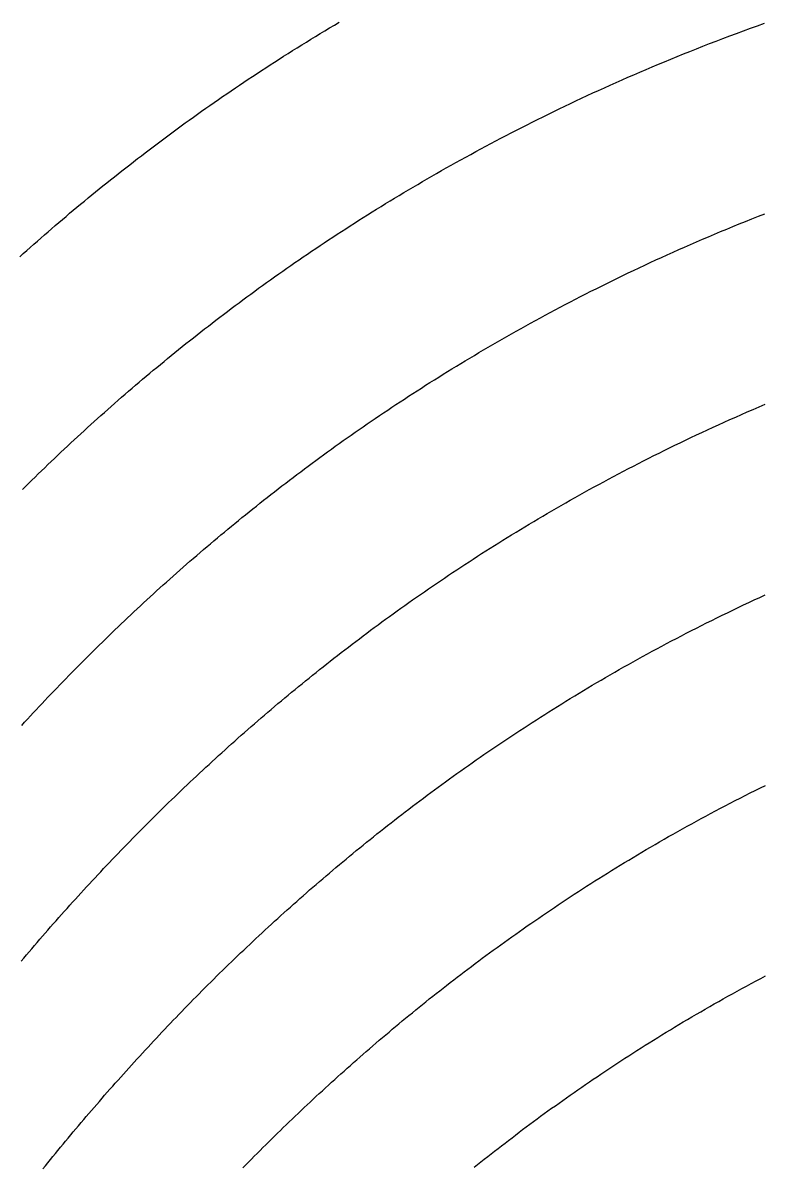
# Model space of a CAD drawing. Extents: x 201 to 397, y -170 to -3.
# Drawn here: x 254.16 to 276.13, y -93.46 to -59.48 of the extents above; entities that cross this region are included whole.
import ezdxf

# ---------------------------------------------------------------- set-up
doc = ezdxf.new("R2010")
doc.units = 0
doc.layers.add('MyLines', color=7, linetype='Continuous')

msp = doc.modelspace()

# ---------------------------------------------------------------- linework, layer by layer
at = {"layer": 'MyLines'}
for p, q in [((263, -59.802), (263.139, -59.718)), ((263.139, -59.718), (263.279, -59.634)), ((263.279, -59.634), (263.42, -59.551)), ((263.42, -59.551), (263.561, -59.467)), ((275.171, -59.872), (275.374, -59.796)), ((275.374, -59.796), (275.579, -59.721)), ((275.579, -59.721), (275.787, -59.645)), ((275.787, -59.645), (275.996, -59.569)), ((275.996, -59.569), (276.207, -59.494)), ((262.315, -60.223), (262.451, -60.138)), ((262.451, -60.138), (262.587, -60.054)), ((262.587, -60.054), (262.724, -59.97)), ((262.724, -59.97), (262.862, -59.886)), ((262.862, -59.886), (263, -59.802)), ((274.376, -60.177), (274.572, -60.101)), ((274.572, -60.101), (274.77, -60.024)), ((274.77, -60.024), (274.97, -59.948)), ((274.97, -59.948), (275.171, -59.872)), ((261.778, -60.562), (261.911, -60.477)), ((261.911, -60.477), (262.045, -60.392)), ((262.045, -60.392), (262.18, -60.307)), ((262.18, -60.307), (262.315, -60.223)), ((273.608, -60.483), (273.798, -60.407)), ((273.798, -60.407), (273.989, -60.33)), ((273.989, -60.33), (274.182, -60.253)), ((274.182, -60.253), (274.376, -60.177)), ((261.25, -60.902), (261.381, -60.817)), ((261.381, -60.817), (261.513, -60.732)), ((261.513, -60.732), (261.645, -60.647)), ((261.645, -60.647), (261.778, -60.562)), ((272.684, -60.868), (272.866, -60.791)), ((272.866, -60.791), (273.049, -60.714)), ((273.049, -60.714), (273.234, -60.637)), ((273.234, -60.637), (273.421, -60.56)), ((273.421, -60.56), (273.608, -60.483)), ((260.732, -61.245), (260.861, -61.159)), ((260.861, -61.159), (260.99, -61.073)), ((260.99, -61.073), (261.12, -60.988)), ((261.12, -60.988), (261.25, -60.902)), ((271.969, -61.178), (272.146, -61.1)), ((272.146, -61.1), (272.324, -61.023)), ((272.324, -61.023), (272.503, -60.946)), ((272.503, -60.946), (272.684, -60.868)), ((260.349, -61.503), (260.476, -61.417)), ((260.476, -61.417), (260.604, -61.331)), ((260.604, -61.331), (260.732, -61.245)), ((271.105, -61.567), (271.275, -61.489)), ((271.275, -61.489), (271.447, -61.411)), ((271.447, -61.411), (271.62, -61.333)), ((271.62, -61.333), (271.794, -61.256)), ((271.794, -61.256), (271.969, -61.178)), ((259.847, -61.849), (259.971, -61.762)), ((259.971, -61.762), (260.097, -61.676)), ((260.097, -61.676), (260.223, -61.589)), ((260.223, -61.589), (260.349, -61.503)), ((270.435, -61.881), (270.601, -61.802)), ((270.601, -61.802), (270.767, -61.724)), ((270.767, -61.724), (270.936, -61.646)), ((270.936, -61.646), (271.105, -61.567)), ((259.352, -62.197), (259.475, -62.11)), ((259.475, -62.11), (259.598, -62.023)), ((259.598, -62.023), (259.722, -61.936)), ((259.722, -61.936), (259.847, -61.849)), ((269.782, -62.196), (269.944, -62.117)), ((269.944, -62.117), (270.106, -62.038)), ((270.106, -62.038), (270.27, -61.959)), ((270.27, -61.959), (270.435, -61.881)), ((258.865, -62.547), (258.986, -62.459)), ((258.986, -62.459), (259.108, -62.372)), ((259.108, -62.372), (259.23, -62.284)), ((259.23, -62.284), (259.352, -62.197)), ((268.989, -62.592), (269.146, -62.512)), ((269.146, -62.512), (269.303, -62.433)), ((269.303, -62.433), (269.462, -62.354)), ((269.462, -62.354), (269.621, -62.275)), ((269.621, -62.275), (269.782, -62.196)), ((258.386, -62.899), (258.505, -62.811)), ((258.505, -62.811), (258.625, -62.723)), ((258.625, -62.723), (258.745, -62.635)), ((258.745, -62.635), (258.865, -62.547)), ((268.372, -62.91), (268.525, -62.83)), ((268.525, -62.83), (268.678, -62.751)), ((268.678, -62.751), (268.833, -62.671)), ((268.833, -62.671), (268.989, -62.592)), ((257.915, -63.253), (258.032, -63.164)), ((258.032, -63.164), (258.15, -63.076)), ((258.15, -63.076), (258.268, -62.987)), ((258.268, -62.987), (258.386, -62.899)), ((267.769, -63.23), (267.918, -63.15)), ((267.918, -63.15), (268.068, -63.07)), ((268.068, -63.07), (268.22, -62.99)), ((268.22, -62.99), (268.372, -62.91)), ((257.451, -63.609), (257.566, -63.519)), ((257.566, -63.519), (257.682, -63.43)), ((257.682, -63.43), (257.798, -63.342)), ((257.798, -63.342), (257.915, -63.253)), ((267.179, -63.552), (267.325, -63.471)), ((267.325, -63.471), (267.472, -63.391)), ((267.472, -63.391), (267.62, -63.311)), ((267.62, -63.311), (267.769, -63.23)), ((256.993, -63.966), (257.107, -63.877)), ((257.107, -63.877), (257.221, -63.787)), ((257.221, -63.787), (257.336, -63.698)), ((257.336, -63.698), (257.451, -63.609)), ((266.459, -63.957), (266.602, -63.875)), ((266.602, -63.875), (266.745, -63.794)), ((266.745, -63.794), (266.889, -63.714)), ((266.889, -63.714), (267.033, -63.633)), ((267.033, -63.633), (267.179, -63.552)), ((256.654, -64.236), (256.767, -64.146)), ((256.767, -64.146), (256.88, -64.056)), ((256.88, -64.056), (256.993, -63.966)), ((265.897, -64.282), (266.037, -64.201)), ((266.037, -64.201), (266.177, -64.119)), ((266.177, -64.119), (266.318, -64.038)), ((266.318, -64.038), (266.459, -63.957)), ((256.209, -64.598), (256.319, -64.507)), ((256.319, -64.507), (256.431, -64.417)), ((256.431, -64.417), (256.542, -64.326)), ((256.542, -64.326), (256.654, -64.236)), ((265.346, -64.609), (265.483, -64.527)), ((265.483, -64.527), (265.62, -64.445)), ((265.62, -64.445), (265.758, -64.364)), ((265.758, -64.364), (265.897, -64.282)), ((255.769, -64.961), (255.878, -64.87)), ((255.878, -64.87), (255.988, -64.779)), ((255.988, -64.779), (256.098, -64.688)), ((256.098, -64.688), (256.209, -64.598)), ((264.806, -64.938), (264.94, -64.856)), ((264.94, -64.856), (265.075, -64.773)), ((265.075, -64.773), (265.21, -64.691)), ((265.21, -64.691), (265.346, -64.609)), ((255.336, -65.326), (255.443, -65.235)), ((255.443, -65.235), (255.551, -65.143)), ((255.551, -65.143), (255.66, -65.052)), ((255.66, -65.052), (255.769, -64.961)), ((264.276, -65.268), (264.408, -65.186)), ((264.408, -65.186), (264.54, -65.103)), ((264.54, -65.103), (264.673, -65.02)), ((264.673, -65.02), (264.806, -64.938)), ((275.831, -65.308), (276.023, -65.232)), ((276.023, -65.232), (276.216, -65.156)), ((255.014, -65.602), (255.121, -65.51)), ((255.121, -65.51), (255.228, -65.418)), ((255.228, -65.418), (255.336, -65.326)), ((263.756, -65.601), (263.885, -65.517)), ((263.885, -65.517), (264.015, -65.434)), ((264.015, -65.434), (264.145, -65.351)), ((264.145, -65.351), (264.276, -65.268)), ((275.082, -65.611), (275.267, -65.535)), ((275.267, -65.535), (275.454, -65.459)), ((275.454, -65.459), (275.642, -65.383)), ((275.642, -65.383), (275.831, -65.308)), ((254.591, -65.971), (254.696, -65.878)), ((254.696, -65.878), (254.802, -65.786)), ((254.802, -65.786), (254.908, -65.694)), ((254.908, -65.694), (255.014, -65.602)), ((263.245, -65.934), (263.372, -65.851)), ((263.372, -65.851), (263.499, -65.767)), ((263.499, -65.767), (263.627, -65.684)), ((263.627, -65.684), (263.756, -65.601)), ((274.181, -65.992), (274.358, -65.916)), ((274.358, -65.916), (274.537, -65.839)), ((274.537, -65.839), (274.718, -65.763)), ((274.718, -65.763), (274.899, -65.687)), ((274.899, -65.687), (275.082, -65.611)), ((254.174, -66.342), (254.278, -66.249)), ((254.278, -66.249), (254.382, -66.156)), ((254.382, -66.156), (254.486, -66.064)), ((254.486, -66.064), (254.591, -65.971)), ((262.743, -66.27), (262.867, -66.186)), ((262.867, -66.186), (262.993, -66.102)), ((262.993, -66.102), (263.118, -66.018)), ((263.118, -66.018), (263.245, -65.934)), ((273.485, -66.299), (273.657, -66.222)), ((273.657, -66.222), (273.83, -66.145)), ((273.83, -66.145), (274.005, -66.069)), ((274.005, -66.069), (274.181, -65.992)), ((254.07, -66.435), (254.174, -66.342)), ((262.249, -66.607), (262.372, -66.523)), ((262.372, -66.523), (262.495, -66.438)), ((262.495, -66.438), (262.619, -66.354)), ((262.619, -66.354), (262.743, -66.27)), ((272.809, -66.607), (272.977, -66.53)), ((272.977, -66.53), (273.145, -66.453)), ((273.145, -66.453), (273.314, -66.376)), ((273.314, -66.376), (273.485, -66.299)), ((261.764, -66.946), (261.884, -66.861)), ((261.884, -66.861), (262.006, -66.777)), ((262.006, -66.777), (262.127, -66.692)), ((262.127, -66.692), (262.249, -66.607)), ((271.991, -66.994), (272.153, -66.916)), ((272.153, -66.916), (272.315, -66.839)), ((272.315, -66.839), (272.479, -66.761)), ((272.479, -66.761), (272.644, -66.684)), ((272.644, -66.684), (272.809, -66.607)), ((261.286, -67.287), (261.405, -67.202)), ((261.405, -67.202), (261.524, -67.116)), ((261.524, -67.116), (261.644, -67.031)), ((261.644, -67.031), (261.764, -66.946)), ((271.356, -67.305), (271.514, -67.227)), ((271.514, -67.227), (271.672, -67.149)), ((271.672, -67.149), (271.831, -67.071)), ((271.831, -67.071), (271.991, -66.994)), ((260.817, -67.629), (260.933, -67.544)), ((260.933, -67.544), (261.051, -67.458)), ((261.051, -67.458), (261.168, -67.372)), ((261.168, -67.372), (261.286, -67.287)), ((270.738, -67.618), (270.891, -67.539)), ((270.891, -67.539), (271.045, -67.461)), ((271.045, -67.461), (271.2, -67.383)), ((271.2, -67.383), (271.356, -67.305)), ((260.354, -67.973), (260.469, -67.887)), ((260.469, -67.887), (260.585, -67.801)), ((260.585, -67.801), (260.7, -67.715)), ((260.7, -67.715), (260.817, -67.629)), ((269.985, -68.011), (270.134, -67.932)), ((270.134, -67.932), (270.283, -67.853)), ((270.283, -67.853), (270.434, -67.775)), ((270.434, -67.775), (270.585, -67.696)), ((270.585, -67.696), (270.738, -67.618)), ((259.899, -68.319), (260.012, -68.233)), ((260.012, -68.233), (260.126, -68.146)), ((260.126, -68.146), (260.24, -68.06)), ((260.24, -68.06), (260.354, -67.973)), ((269.399, -68.327), (269.544, -68.247)), ((269.544, -68.247), (269.69, -68.168)), ((269.69, -68.168), (269.837, -68.089)), ((269.837, -68.089), (269.985, -68.011)), ((259.45, -68.667), (259.562, -68.58)), ((259.562, -68.58), (259.674, -68.493)), ((259.674, -68.493), (259.786, -68.406)), ((259.786, -68.406), (259.899, -68.319)), ((268.826, -68.644), (268.968, -68.564)), ((268.968, -68.564), (269.111, -68.485)), ((269.111, -68.485), (269.254, -68.406)), ((269.254, -68.406), (269.399, -68.327)), ((259.008, -69.017), (259.118, -68.929)), ((259.118, -68.929), (259.228, -68.842)), ((259.228, -68.842), (259.339, -68.754)), ((259.339, -68.754), (259.45, -68.667)), ((268.127, -69.043), (268.265, -68.963)), ((268.265, -68.963), (268.404, -68.883)), ((268.404, -68.883), (268.544, -68.803)), ((268.544, -68.803), (268.684, -68.724)), ((268.684, -68.724), (268.826, -68.644)), ((258.572, -69.368), (258.681, -69.28)), ((258.681, -69.28), (258.789, -69.192)), ((258.789, -69.192), (258.899, -69.104)), ((258.899, -69.104), (259.008, -69.017)), ((267.58, -69.364), (267.716, -69.283)), ((267.716, -69.283), (267.852, -69.203)), ((267.852, -69.203), (267.989, -69.123)), ((267.989, -69.123), (268.127, -69.043)), ((258.143, -69.721), (258.25, -69.632)), ((258.25, -69.632), (258.357, -69.544)), ((258.357, -69.544), (258.464, -69.456)), ((258.464, -69.456), (258.572, -69.368)), ((267.045, -69.686), (267.178, -69.605)), ((267.178, -69.605), (267.311, -69.525)), ((267.311, -69.525), (267.446, -69.444)), ((267.446, -69.444), (267.58, -69.364)), ((257.719, -70.076), (257.825, -69.987)), ((257.825, -69.987), (257.93, -69.898)), ((257.93, -69.898), (258.036, -69.809)), ((258.036, -69.809), (258.143, -69.721)), ((266.52, -70.01), (266.651, -69.928)), ((266.651, -69.928), (266.781, -69.848)), ((266.781, -69.848), (266.913, -69.767)), ((266.913, -69.767), (267.045, -69.686)), ((257.405, -70.343), (257.51, -70.254)), ((257.51, -70.254), (257.614, -70.165)), ((257.614, -70.165), (257.719, -70.076)), ((266.005, -70.335), (266.133, -70.253)), ((266.133, -70.253), (266.262, -70.172)), ((266.262, -70.172), (266.391, -70.091)), ((266.391, -70.091), (266.52, -70.01)), ((256.992, -70.701), (257.095, -70.611)), ((257.095, -70.611), (257.198, -70.522)), ((257.198, -70.522), (257.301, -70.432)), ((257.301, -70.432), (257.405, -70.343)), ((265.375, -70.743), (265.5, -70.662)), ((265.5, -70.662), (265.625, -70.58)), ((265.625, -70.58), (265.751, -70.498)), ((265.751, -70.498), (265.878, -70.416)), ((265.878, -70.416), (266.005, -70.335)), ((256.584, -71.061), (256.685, -70.971)), ((256.685, -70.971), (256.787, -70.881)), ((256.787, -70.881), (256.889, -70.791)), ((256.889, -70.791), (256.992, -70.701)), ((264.881, -71.072), (265.004, -70.99)), ((265.004, -70.99), (265.127, -70.908)), ((265.127, -70.908), (265.251, -70.826)), ((265.251, -70.826), (265.375, -70.743)), ((275.694, -71.046), (275.869, -70.97)), ((275.869, -70.97), (276.045, -70.895)), ((276.045, -70.895), (276.223, -70.819)), ((256.181, -71.422), (256.281, -71.332)), ((256.281, -71.332), (256.382, -71.241)), ((256.382, -71.241), (256.482, -71.151)), ((256.482, -71.151), (256.584, -71.061)), ((264.395, -71.402), (264.516, -71.32)), ((264.516, -71.32), (264.637, -71.237)), ((264.637, -71.237), (264.759, -71.155)), ((264.759, -71.155), (264.881, -71.072)), ((274.84, -71.426), (275.008, -71.35)), ((275.008, -71.35), (275.178, -71.273)), ((275.178, -71.273), (275.349, -71.198)), ((275.349, -71.198), (275.521, -71.122)), ((275.521, -71.122), (275.694, -71.046)), ((255.882, -71.695), (255.981, -71.604)), ((255.981, -71.604), (256.081, -71.513)), ((256.081, -71.513), (256.181, -71.422)), ((263.918, -71.734), (264.036, -71.651)), ((264.036, -71.651), (264.155, -71.568)), ((264.155, -71.568), (264.275, -71.485)), ((264.275, -71.485), (264.395, -71.402)), ((274.18, -71.731), (274.344, -71.654)), ((274.344, -71.654), (274.508, -71.578)), ((274.508, -71.578), (274.674, -71.502)), ((274.674, -71.502), (274.84, -71.426)), ((255.488, -72.06), (255.586, -71.968)), ((255.586, -71.968), (255.685, -71.877)), ((255.685, -71.877), (255.783, -71.786)), ((255.783, -71.786), (255.882, -71.695)), ((263.448, -72.067), (263.565, -71.984)), ((263.565, -71.984), (263.682, -71.9)), ((263.682, -71.9), (263.8, -71.817)), ((263.8, -71.817), (263.918, -71.734)), ((273.539, -72.037), (273.698, -71.961)), ((273.698, -71.961), (273.858, -71.884)), ((273.858, -71.884), (274.018, -71.807)), ((274.018, -71.807), (274.18, -71.731)), ((255.099, -72.426), (255.196, -72.334)), ((255.196, -72.334), (255.293, -72.243)), ((255.293, -72.243), (255.391, -72.151)), ((255.391, -72.151), (255.488, -72.06)), ((262.986, -72.402), (263.101, -72.318)), ((263.101, -72.318), (263.216, -72.235)), ((263.216, -72.235), (263.332, -72.151)), ((263.332, -72.151), (263.448, -72.067)), ((272.762, -72.422), (272.916, -72.345)), ((272.916, -72.345), (273.07, -72.268)), ((273.07, -72.268), (273.225, -72.191)), ((273.225, -72.191), (273.382, -72.114)), ((273.382, -72.114), (273.539, -72.037)), ((254.715, -72.795), (254.811, -72.703)), ((254.811, -72.703), (254.907, -72.61)), ((254.907, -72.61), (255.003, -72.518)), ((255.003, -72.518), (255.099, -72.426)), ((262.531, -72.738), (262.645, -72.654)), ((262.645, -72.654), (262.758, -72.57)), ((262.758, -72.57), (262.872, -72.486)), ((262.872, -72.486), (262.986, -72.402)), ((272.159, -72.732), (272.308, -72.654)), ((272.308, -72.654), (272.459, -72.577)), ((272.459, -72.577), (272.61, -72.5)), ((272.61, -72.5), (272.762, -72.422)), ((254.43, -73.073), (254.525, -72.98)), ((254.525, -72.98), (254.62, -72.887)), ((254.62, -72.887), (254.715, -72.795)), ((262.084, -73.076), (262.195, -72.992)), ((262.195, -72.992), (262.307, -72.907)), ((262.307, -72.907), (262.419, -72.823)), ((262.419, -72.823), (262.531, -72.738)), ((271.425, -73.121), (271.57, -73.043)), ((271.57, -73.043), (271.716, -72.965)), ((271.716, -72.965), (271.862, -72.887)), ((271.862, -72.887), (272.01, -72.809)), ((272.01, -72.809), (272.159, -72.732)), ((254.148, -73.351), (254.242, -73.258)), ((254.242, -73.258), (254.336, -73.165)), ((254.336, -73.165), (254.43, -73.073)), ((261.643, -73.416), (261.752, -73.331)), ((261.752, -73.331), (261.862, -73.246)), ((261.862, -73.246), (261.973, -73.161)), ((261.973, -73.161), (262.084, -73.076)), ((270.853, -73.433), (270.995, -73.355)), ((270.995, -73.355), (271.137, -73.277)), ((271.137, -73.277), (271.281, -73.199)), ((271.281, -73.199), (271.425, -73.121)), ((261.208, -73.757), (261.316, -73.672)), ((261.316, -73.672), (261.425, -73.586)), ((261.425, -73.586), (261.534, -73.501)), ((261.534, -73.501), (261.643, -73.416)), ((270.295, -73.747), (270.433, -73.668)), ((270.433, -73.668), (270.572, -73.59)), ((270.572, -73.59), (270.713, -73.511)), ((270.713, -73.511), (270.853, -73.433)), ((260.78, -74.1), (260.887, -74.014)), ((260.887, -74.014), (260.994, -73.928)), ((260.994, -73.928), (261.101, -73.842)), ((261.101, -73.842), (261.208, -73.757)), ((269.614, -74.141), (269.748, -74.062)), ((269.748, -74.062), (269.884, -73.983)), ((269.884, -73.983), (270.02, -73.904)), ((270.02, -73.904), (270.157, -73.826)), ((270.157, -73.826), (270.295, -73.747)), ((260.358, -74.444), (260.463, -74.358)), ((260.463, -74.358), (260.568, -74.272)), ((260.568, -74.272), (260.674, -74.186)), ((260.674, -74.186), (260.78, -74.1)), ((269.081, -74.458), (269.213, -74.379)), ((269.213, -74.379), (269.346, -74.299)), ((269.346, -74.299), (269.479, -74.22)), ((269.479, -74.22), (269.614, -74.141)), ((259.942, -74.79), (260.046, -74.703)), ((260.046, -74.703), (260.149, -74.617)), ((260.149, -74.617), (260.254, -74.53)), ((260.254, -74.53), (260.358, -74.444)), ((268.56, -74.776), (268.689, -74.696)), ((268.689, -74.696), (268.819, -74.617)), ((268.819, -74.617), (268.95, -74.537)), ((268.95, -74.537), (269.081, -74.458)), ((259.532, -75.137), (259.634, -75.05)), ((259.634, -75.05), (259.736, -74.963)), ((259.736, -74.963), (259.839, -74.876)), ((259.839, -74.876), (259.942, -74.79)), ((268.049, -75.096), (268.176, -75.016)), ((268.176, -75.016), (268.303, -74.936)), ((268.303, -74.936), (268.431, -74.856)), ((268.431, -74.856), (268.56, -74.776)), ((259.127, -75.486), (259.227, -75.399)), ((259.227, -75.399), (259.328, -75.312)), ((259.328, -75.312), (259.43, -75.224)), ((259.43, -75.224), (259.532, -75.137)), ((267.423, -75.497), (267.547, -75.417)), ((267.547, -75.417), (267.672, -75.336)), ((267.672, -75.336), (267.797, -75.256)), ((267.797, -75.256), (267.922, -75.176)), ((267.922, -75.176), (268.049, -75.096)), ((258.727, -75.837), (258.826, -75.749)), ((258.826, -75.749), (258.926, -75.661)), ((258.926, -75.661), (259.026, -75.574)), ((259.026, -75.574), (259.127, -75.486)), ((266.933, -75.82), (267.055, -75.739)), ((267.055, -75.739), (267.177, -75.658)), ((267.177, -75.658), (267.3, -75.578)), ((267.3, -75.578), (267.423, -75.497)), ((258.333, -76.189), (258.431, -76.101)), ((258.431, -76.101), (258.529, -76.013)), ((258.529, -76.013), (258.628, -75.925)), ((258.628, -75.925), (258.727, -75.837)), ((266.452, -76.144), (266.572, -76.063)), ((266.572, -76.063), (266.692, -75.982)), ((266.692, -75.982), (266.812, -75.901)), ((266.812, -75.901), (266.933, -75.82)), ((258.04, -76.455), (258.137, -76.366)), ((258.137, -76.366), (258.235, -76.278)), ((258.235, -76.278), (258.333, -76.189)), ((265.979, -76.469), (266.097, -76.388)), ((266.097, -76.388), (266.215, -76.306)), ((266.215, -76.306), (266.333, -76.225)), ((266.333, -76.225), (266.452, -76.144)), ((257.654, -76.81), (257.75, -76.721)), ((257.75, -76.721), (257.847, -76.632)), ((257.847, -76.632), (257.943, -76.543)), ((257.943, -76.543), (258.04, -76.455)), ((265.514, -76.796), (265.63, -76.714)), ((265.63, -76.714), (265.746, -76.632)), ((265.746, -76.632), (265.862, -76.551)), ((265.862, -76.551), (265.979, -76.469)), ((275.418, -76.86), (275.578, -76.784)), ((275.578, -76.784), (275.739, -76.709)), ((275.739, -76.709), (275.901, -76.633)), ((275.901, -76.633), (276.064, -76.557)), ((276.064, -76.557), (276.229, -76.482)), ((257.273, -77.167), (257.368, -77.077)), ((257.368, -77.077), (257.463, -76.988)), ((257.463, -76.988), (257.559, -76.899)), ((257.559, -76.899), (257.654, -76.81)), ((264.944, -77.206), (265.057, -77.124)), ((265.057, -77.124), (265.171, -77.042)), ((265.171, -77.042), (265.285, -76.96)), ((265.285, -76.96), (265.399, -76.878)), ((265.399, -76.878), (265.514, -76.796)), ((274.79, -77.164), (274.946, -77.088)), ((274.946, -77.088), (275.102, -77.012)), ((275.102, -77.012), (275.259, -76.936)), ((275.259, -76.936), (275.418, -76.86)), ((256.897, -77.525), (256.991, -77.435)), ((256.991, -77.435), (257.085, -77.346)), ((257.085, -77.346), (257.179, -77.256)), ((257.179, -77.256), (257.273, -77.167)), ((264.496, -77.536), (264.607, -77.454)), ((264.607, -77.454), (264.719, -77.371)), ((264.719, -77.371), (264.831, -77.289)), ((264.831, -77.289), (264.944, -77.206)), ((274.18, -77.47), (274.331, -77.393)), ((274.331, -77.393), (274.483, -77.317)), ((274.483, -77.317), (274.636, -77.24)), ((274.636, -77.24), (274.79, -77.164)), ((256.525, -77.885), (256.618, -77.795)), ((256.618, -77.795), (256.711, -77.705)), ((256.711, -77.705), (256.804, -77.615)), ((256.804, -77.615), (256.897, -77.525)), ((264.055, -77.868), (264.164, -77.785)), ((264.164, -77.785), (264.274, -77.702)), ((264.274, -77.702), (264.385, -77.619)), ((264.385, -77.619), (264.496, -77.536)), ((273.44, -77.853), (273.586, -77.776)), ((273.586, -77.776), (273.733, -77.699)), ((273.733, -77.699), (273.881, -77.623)), ((273.881, -77.623), (274.03, -77.546)), ((274.03, -77.546), (274.18, -77.47)), ((256.249, -78.156), (256.341, -78.066)), ((256.341, -78.066), (256.433, -77.976)), ((256.433, -77.976), (256.525, -77.885)), ((263.62, -78.2), (263.728, -78.117)), ((263.728, -78.117), (263.837, -78.034)), ((263.837, -78.034), (263.945, -77.951)), ((263.945, -77.951), (264.055, -77.868)), ((272.864, -78.161), (273.006, -78.084)), ((273.006, -78.084), (273.15, -78.007)), ((273.15, -78.007), (273.294, -77.93)), ((273.294, -77.93), (273.44, -77.853)), ((255.885, -78.52), (255.976, -78.429)), ((255.976, -78.429), (256.067, -78.338)), ((256.067, -78.338), (256.158, -78.247)), ((256.158, -78.247), (256.249, -78.156)), ((263.192, -78.535), (263.299, -78.451)), ((263.299, -78.451), (263.406, -78.367)), ((263.406, -78.367), (263.513, -78.284)), ((263.513, -78.284), (263.62, -78.2)), ((272.164, -78.548), (272.302, -78.47)), ((272.302, -78.47), (272.441, -78.393)), ((272.441, -78.393), (272.581, -78.315)), ((272.581, -78.315), (272.722, -78.238)), ((272.722, -78.238), (272.864, -78.161)), ((255.526, -78.884), (255.615, -78.793)), ((255.615, -78.793), (255.705, -78.702)), ((255.705, -78.702), (255.795, -78.611)), ((255.795, -78.611), (255.885, -78.52)), ((262.771, -78.87), (262.876, -78.786)), ((262.876, -78.786), (262.981, -78.702)), ((262.981, -78.702), (263.086, -78.618)), ((263.086, -78.618), (263.192, -78.535)), ((271.618, -78.858), (271.753, -78.781)), ((271.753, -78.781), (271.889, -78.703)), ((271.889, -78.703), (272.026, -78.625)), ((272.026, -78.625), (272.164, -78.548)), ((255.17, -79.251), (255.258, -79.159)), ((255.258, -79.159), (255.347, -79.067)), ((255.347, -79.067), (255.436, -78.976)), ((255.436, -78.976), (255.526, -78.884)), ((262.355, -79.207), (262.459, -79.123)), ((262.459, -79.123), (262.562, -79.039)), ((262.562, -79.039), (262.666, -78.954)), ((262.666, -78.954), (262.771, -78.87)), ((271.084, -79.17), (271.216, -79.092)), ((271.216, -79.092), (271.349, -79.014)), ((271.349, -79.014), (271.483, -78.936)), ((271.483, -78.936), (271.618, -78.858)), ((254.906, -79.527), (254.993, -79.435)), ((254.993, -79.435), (255.081, -79.343)), ((255.081, -79.343), (255.17, -79.251)), ((261.946, -79.546), (262.047, -79.461)), ((262.047, -79.461), (262.15, -79.376)), ((262.15, -79.376), (262.252, -79.292)), ((262.252, -79.292), (262.355, -79.207)), ((270.433, -79.562), (270.562, -79.484)), ((270.562, -79.484), (270.691, -79.405)), ((270.691, -79.405), (270.821, -79.327)), ((270.821, -79.327), (270.952, -79.249)), ((270.952, -79.249), (271.084, -79.17)), ((254.557, -79.896), (254.644, -79.804)), ((254.644, -79.804), (254.731, -79.711)), ((254.731, -79.711), (254.818, -79.619)), ((254.818, -79.619), (254.906, -79.527)), ((261.542, -79.886), (261.642, -79.801)), ((261.642, -79.801), (261.743, -79.716)), ((261.743, -79.716), (261.844, -79.631)), ((261.844, -79.631), (261.946, -79.546)), ((269.924, -79.877), (270.05, -79.798)), ((270.05, -79.798), (270.177, -79.719)), ((270.177, -79.719), (270.304, -79.641)), ((270.304, -79.641), (270.433, -79.562)), ((254.212, -80.267), (254.298, -80.174)), ((254.298, -80.174), (254.384, -80.082)), ((254.384, -80.082), (254.47, -79.989)), ((254.47, -79.989), (254.557, -79.896)), ((261.143, -80.227), (261.242, -80.142)), ((261.242, -80.142), (261.342, -80.056)), ((261.342, -80.056), (261.441, -79.971)), ((261.441, -79.971), (261.542, -79.886)), ((269.424, -80.193), (269.548, -80.114)), ((269.548, -80.114), (269.673, -80.035)), ((269.673, -80.035), (269.798, -79.956)), ((269.798, -79.956), (269.924, -79.877)), ((254.126, -80.361), (254.212, -80.267)), ((260.75, -80.57), (260.848, -80.484)), ((260.848, -80.484), (260.946, -80.398)), ((260.946, -80.398), (261.044, -80.313)), ((261.044, -80.313), (261.143, -80.227)), ((268.814, -80.59), (268.935, -80.51)), ((268.935, -80.51), (269.056, -80.431)), ((269.056, -80.431), (269.179, -80.351)), ((269.179, -80.351), (269.301, -80.272)), ((269.301, -80.272), (269.424, -80.193)), ((260.362, -80.914), (260.458, -80.828)), ((260.458, -80.828), (260.555, -80.742)), ((260.555, -80.742), (260.652, -80.656)), ((260.652, -80.656), (260.75, -80.57)), ((268.336, -80.909), (268.454, -80.829)), ((268.454, -80.829), (268.574, -80.749)), ((268.574, -80.749), (268.694, -80.669)), ((268.694, -80.669), (268.814, -80.59)), ((259.978, -81.26), (260.074, -81.173)), ((260.074, -81.173), (260.169, -81.087)), ((260.169, -81.087), (260.265, -81.001)), ((260.265, -81.001), (260.362, -80.914)), ((267.866, -81.229), (267.983, -81.149)), ((267.983, -81.149), (268.1, -81.069)), ((268.1, -81.069), (268.217, -80.989)), ((268.217, -80.989), (268.336, -80.909)), ((259.6, -81.607), (259.694, -81.52)), ((259.694, -81.52), (259.789, -81.433)), ((259.789, -81.433), (259.883, -81.347)), ((259.883, -81.347), (259.978, -81.26)), ((267.404, -81.55), (267.519, -81.47)), ((267.519, -81.47), (267.634, -81.389)), ((267.634, -81.389), (267.75, -81.309)), ((267.75, -81.309), (267.866, -81.229)), ((259.226, -81.956), (259.319, -81.869)), ((259.319, -81.869), (259.413, -81.782)), ((259.413, -81.782), (259.506, -81.694)), ((259.506, -81.694), (259.6, -81.607)), ((266.838, -81.954), (266.951, -81.873)), ((266.951, -81.873), (267.063, -81.792)), ((267.063, -81.792), (267.177, -81.711)), ((267.177, -81.711), (267.29, -81.631)), ((267.29, -81.631), (267.404, -81.55)), ((258.857, -82.306), (258.949, -82.219)), ((258.949, -82.219), (259.041, -82.131)), ((259.041, -82.131), (259.134, -82.043)), ((259.134, -82.043), (259.226, -81.956)), ((266.394, -82.278), (266.504, -82.197)), ((266.504, -82.197), (266.615, -82.116)), ((266.615, -82.116), (266.727, -82.035)), ((266.727, -82.035), (266.838, -81.954)), ((275.929, -82.296), (276.081, -82.22)), ((276.081, -82.22), (276.235, -82.144)), ((258.583, -82.57), (258.675, -82.482)), ((258.675, -82.482), (258.766, -82.394)), ((258.766, -82.394), (258.857, -82.306)), ((265.957, -82.603), (266.065, -82.522)), ((266.065, -82.522), (266.175, -82.44)), ((266.175, -82.44), (266.284, -82.359)), ((266.284, -82.359), (266.394, -82.278)), ((275.33, -82.599), (275.478, -82.523)), ((275.478, -82.523), (275.627, -82.447)), ((275.627, -82.447), (275.777, -82.371)), ((275.777, -82.371), (275.929, -82.296)), ((258.222, -82.923), (258.312, -82.834)), ((258.312, -82.834), (258.402, -82.746)), ((258.402, -82.746), (258.493, -82.658)), ((258.493, -82.658), (258.583, -82.57)), ((265.526, -82.93), (265.633, -82.848)), ((265.633, -82.848), (265.741, -82.767)), ((265.741, -82.767), (265.849, -82.685)), ((265.849, -82.685), (265.957, -82.603)), ((274.604, -82.979), (274.747, -82.903)), ((274.747, -82.903), (274.892, -82.827)), ((274.892, -82.827), (275.037, -82.751)), ((275.037, -82.751), (275.183, -82.675)), ((275.183, -82.675), (275.33, -82.599)), ((257.865, -83.277), (257.954, -83.188)), ((257.954, -83.188), (258.043, -83.1)), ((258.043, -83.1), (258.132, -83.011)), ((258.132, -83.011), (258.222, -82.923)), ((265.103, -83.258), (265.208, -83.176)), ((265.208, -83.176), (265.314, -83.094)), ((265.314, -83.094), (265.42, -83.012)), ((265.42, -83.012), (265.526, -82.93)), ((274.04, -83.285), (274.18, -83.208)), ((274.18, -83.208), (274.32, -83.132)), ((274.32, -83.132), (274.462, -83.055)), ((274.462, -83.055), (274.604, -82.979)), ((257.512, -83.633), (257.6, -83.544)), ((257.6, -83.544), (257.688, -83.455)), ((257.688, -83.455), (257.776, -83.366)), ((257.776, -83.366), (257.865, -83.277)), ((264.685, -83.588), (264.789, -83.505)), ((264.789, -83.505), (264.893, -83.423)), ((264.893, -83.423), (264.998, -83.341)), ((264.998, -83.341), (265.103, -83.258)), ((273.489, -83.592), (273.626, -83.515)), ((273.626, -83.515), (273.763, -83.438)), ((273.763, -83.438), (273.901, -83.361)), ((273.901, -83.361), (274.04, -83.285)), ((257.163, -83.99), (257.25, -83.901)), ((257.25, -83.901), (257.337, -83.812)), ((257.337, -83.812), (257.424, -83.722)), ((257.424, -83.722), (257.512, -83.633)), ((264.172, -84.001), (264.274, -83.918)), ((264.274, -83.918), (264.376, -83.836)), ((264.376, -83.836), (264.479, -83.753)), ((264.479, -83.753), (264.582, -83.67)), ((264.582, -83.67), (264.685, -83.588)), ((272.819, -83.977), (272.952, -83.899)), ((272.952, -83.899), (273.085, -83.822)), ((273.085, -83.822), (273.219, -83.745)), ((273.219, -83.745), (273.354, -83.668)), ((273.354, -83.668), (273.489, -83.592)), ((256.818, -84.349), (256.904, -84.26)), ((256.904, -84.26), (256.99, -84.17)), ((256.99, -84.17), (257.076, -84.08)), ((257.076, -84.08), (257.163, -83.99)), ((263.768, -84.334), (263.868, -84.25)), ((263.868, -84.25), (263.969, -84.167)), ((263.969, -84.167), (264.07, -84.084)), ((264.07, -84.084), (264.172, -84.001)), ((272.297, -84.286), (272.426, -84.208)), ((272.426, -84.208), (272.557, -84.131)), ((272.557, -84.131), (272.688, -84.054)), ((272.688, -84.054), (272.819, -83.977)), ((256.561, -84.62), (256.647, -84.529)), ((256.647, -84.529), (256.732, -84.439)), ((256.732, -84.439), (256.818, -84.349)), ((263.369, -84.667), (263.468, -84.584)), ((263.468, -84.584), (263.568, -84.5)), ((263.568, -84.5), (263.668, -84.417)), ((263.668, -84.417), (263.768, -84.334)), ((271.659, -84.674), (271.785, -84.596)), ((271.785, -84.596), (271.912, -84.519)), ((271.912, -84.519), (272.04, -84.441)), ((272.04, -84.441), (272.168, -84.363)), ((272.168, -84.363), (272.297, -84.286)), ((256.223, -84.981), (256.307, -84.891)), ((256.307, -84.891), (256.392, -84.8)), ((256.392, -84.8), (256.476, -84.71)), ((256.476, -84.71), (256.561, -84.62)), ((262.976, -85.002), (263.074, -84.918)), ((263.074, -84.918), (263.172, -84.835)), ((263.172, -84.835), (263.27, -84.751)), ((263.27, -84.751), (263.369, -84.667)), ((271.161, -84.986), (271.285, -84.908)), ((271.285, -84.908), (271.409, -84.83)), ((271.409, -84.83), (271.534, -84.752)), ((271.534, -84.752), (271.659, -84.674)), ((255.888, -85.344), (255.971, -85.253)), ((255.971, -85.253), (256.055, -85.163)), ((256.055, -85.163), (256.139, -85.072)), ((256.139, -85.072), (256.223, -84.981)), ((262.589, -85.339), (262.685, -85.254)), ((262.685, -85.254), (262.782, -85.17)), ((262.782, -85.17), (262.879, -85.086)), ((262.879, -85.086), (262.976, -85.002)), ((270.673, -85.299), (270.794, -85.221)), ((270.794, -85.221), (270.916, -85.142)), ((270.916, -85.142), (271.038, -85.064)), ((271.038, -85.064), (271.161, -84.986)), ((255.557, -85.709), (255.639, -85.618)), ((255.639, -85.618), (255.722, -85.527)), ((255.722, -85.527), (255.805, -85.435)), ((255.805, -85.435), (255.888, -85.344)), ((262.206, -85.676), (262.301, -85.592)), ((262.301, -85.592), (262.397, -85.507)), ((262.397, -85.507), (262.492, -85.423)), ((262.492, -85.423), (262.589, -85.339)), ((270.076, -85.692), (270.194, -85.613)), ((270.194, -85.613), (270.313, -85.535)), ((270.313, -85.535), (270.432, -85.456)), ((270.432, -85.456), (270.552, -85.377)), ((270.552, -85.377), (270.673, -85.299)), ((255.311, -85.984), (255.392, -85.892)), ((255.392, -85.892), (255.475, -85.801)), ((255.475, -85.801), (255.557, -85.709)), ((261.828, -86.015), (261.922, -85.93)), ((261.922, -85.93), (262.017, -85.846)), ((262.017, -85.846), (262.111, -85.761)), ((262.111, -85.761), (262.206, -85.676)), ((269.608, -86.008), (269.724, -85.929)), ((269.724, -85.929), (269.841, -85.85)), ((269.841, -85.85), (269.958, -85.771)), ((269.958, -85.771), (270.076, -85.692)), ((254.985, -86.351), (255.066, -86.259)), ((255.066, -86.259), (255.148, -86.167)), ((255.148, -86.167), (255.229, -86.075)), ((255.229, -86.075), (255.311, -85.984)), ((261.456, -86.356), (261.548, -86.27)), ((261.548, -86.27), (261.641, -86.185)), ((261.641, -86.185), (261.735, -86.1)), ((261.735, -86.1), (261.828, -86.015)), ((269.149, -86.324), (269.263, -86.245)), ((269.263, -86.245), (269.377, -86.166)), ((269.377, -86.166), (269.492, -86.087)), ((269.492, -86.087), (269.608, -86.008)), ((254.664, -86.72), (254.744, -86.628)), ((254.744, -86.628), (254.824, -86.535)), ((254.824, -86.535), (254.905, -86.443)), ((254.905, -86.443), (254.985, -86.351)), ((261.087, -86.697), (261.179, -86.612)), ((261.179, -86.612), (261.271, -86.526)), ((261.271, -86.526), (261.363, -86.441)), ((261.363, -86.441), (261.456, -86.356)), ((268.586, -86.722), (268.697, -86.642)), ((268.697, -86.642), (268.809, -86.563)), ((268.809, -86.563), (268.922, -86.483)), ((268.922, -86.483), (269.035, -86.404)), ((269.035, -86.404), (269.149, -86.324)), ((254.424, -86.998), (254.504, -86.905)), ((254.504, -86.905), (254.584, -86.813)), ((254.584, -86.813), (254.664, -86.72)), ((260.724, -87.04), (260.814, -86.954)), ((260.814, -86.954), (260.905, -86.869)), ((260.905, -86.869), (260.996, -86.783)), ((260.996, -86.783), (261.087, -86.697)), ((268.144, -87.041), (268.254, -86.961)), ((268.254, -86.961), (268.364, -86.882)), ((268.364, -86.882), (268.474, -86.802)), ((268.474, -86.802), (268.586, -86.722)), ((254.108, -87.37), (254.187, -87.277)), ((254.187, -87.277), (254.266, -87.184)), ((254.266, -87.184), (254.345, -87.091)), ((254.345, -87.091), (254.424, -86.998)), ((260.364, -87.385), (260.454, -87.298)), ((260.454, -87.298), (260.543, -87.212)), ((260.543, -87.212), (260.633, -87.126)), ((260.633, -87.126), (260.724, -87.04)), ((267.709, -87.362), (267.817, -87.282)), ((267.817, -87.282), (267.926, -87.202)), ((267.926, -87.202), (268.035, -87.121)), ((268.035, -87.121), (268.144, -87.041)), ((260.009, -87.73), (260.098, -87.644)), ((260.098, -87.644), (260.186, -87.557)), ((260.186, -87.557), (260.275, -87.471)), ((260.275, -87.471), (260.364, -87.385)), ((267.282, -87.684), (267.388, -87.603)), ((267.388, -87.603), (267.495, -87.523)), ((267.495, -87.523), (267.602, -87.442)), ((267.602, -87.442), (267.709, -87.362)), ((259.659, -88.077), (259.746, -87.991)), ((259.746, -87.991), (259.833, -87.904)), ((259.833, -87.904), (259.921, -87.817)), ((259.921, -87.817), (260.009, -87.73)), ((266.861, -88.007), (266.966, -87.926)), ((266.966, -87.926), (267.071, -87.845)), ((267.071, -87.845), (267.176, -87.764)), ((267.176, -87.764), (267.282, -87.684)), ((275.811, -88.034), (275.953, -87.958)), ((275.953, -87.958), (276.096, -87.883)), ((276.096, -87.883), (276.239, -87.807)), ((259.312, -88.426), (259.398, -88.339)), ((259.398, -88.339), (259.485, -88.252)), ((259.485, -88.252), (259.572, -88.164)), ((259.572, -88.164), (259.659, -88.077)), ((266.344, -88.412), (266.447, -88.331)), ((266.447, -88.331), (266.55, -88.25)), ((266.55, -88.25), (266.653, -88.169)), ((266.653, -88.169), (266.757, -88.088)), ((266.757, -88.088), (266.861, -88.007)), ((275.116, -88.413), (275.254, -88.337)), ((275.254, -88.337), (275.392, -88.261)), ((275.392, -88.261), (275.531, -88.185)), ((275.531, -88.185), (275.67, -88.11)), ((275.67, -88.11), (275.811, -88.034)), ((259.054, -88.688), (259.14, -88.601)), ((259.14, -88.601), (259.226, -88.513)), ((259.226, -88.513), (259.312, -88.426)), ((265.938, -88.738), (266.039, -88.656)), ((266.039, -88.656), (266.14, -88.575)), ((266.14, -88.575), (266.242, -88.493)), ((266.242, -88.493), (266.344, -88.412)), ((274.576, -88.718), (274.71, -88.642)), ((274.71, -88.642), (274.845, -88.565)), ((274.845, -88.565), (274.98, -88.489)), ((274.98, -88.489), (275.116, -88.413)), ((258.714, -89.039), (258.799, -88.951)), ((258.799, -88.951), (258.884, -88.863)), ((258.884, -88.863), (258.969, -88.776)), ((258.969, -88.776), (259.054, -88.688)), ((265.537, -89.065), (265.637, -88.983)), ((265.637, -88.983), (265.737, -88.901)), ((265.737, -88.901), (265.837, -88.819)), ((265.837, -88.819), (265.938, -88.738)), ((274.048, -89.024), (274.179, -88.947)), ((274.179, -88.947), (274.311, -88.871)), ((274.311, -88.871), (274.443, -88.794)), ((274.443, -88.794), (274.576, -88.718)), ((258.378, -89.391), (258.462, -89.303)), ((258.462, -89.303), (258.546, -89.215)), ((258.546, -89.215), (258.63, -89.127)), ((258.63, -89.127), (258.714, -89.039)), ((265.142, -89.393), (265.24, -89.31)), ((265.24, -89.31), (265.339, -89.228)), ((265.339, -89.228), (265.438, -89.146)), ((265.438, -89.146), (265.537, -89.065)), ((273.406, -89.407), (273.533, -89.33)), ((273.533, -89.33), (273.661, -89.253)), ((273.661, -89.253), (273.789, -89.177)), ((273.789, -89.177), (273.919, -89.1)), ((273.919, -89.1), (274.048, -89.024)), ((258.046, -89.745), (258.128, -89.657)), ((258.128, -89.657), (258.211, -89.568)), ((258.211, -89.568), (258.295, -89.48)), ((258.295, -89.48), (258.378, -89.391)), ((264.752, -89.722), (264.849, -89.639)), ((264.849, -89.639), (264.947, -89.557)), ((264.947, -89.557), (265.044, -89.475)), ((265.044, -89.475), (265.142, -89.393)), ((272.904, -89.715), (273.029, -89.638)), ((273.029, -89.638), (273.154, -89.561)), ((273.154, -89.561), (273.279, -89.484)), ((273.279, -89.484), (273.406, -89.407)), ((257.717, -90.1), (257.798, -90.011)), ((257.798, -90.011), (257.881, -89.922)), ((257.881, -89.922), (257.963, -89.834)), ((257.963, -89.834), (258.046, -89.745)), ((264.368, -90.052), (264.464, -89.97)), ((264.464, -89.97), (264.56, -89.887)), ((264.56, -89.887), (264.656, -89.804)), ((264.656, -89.804), (264.752, -89.722)), ((272.292, -90.102), (272.413, -90.024)), ((272.413, -90.024), (272.535, -89.947)), ((272.535, -89.947), (272.658, -89.87)), ((272.658, -89.87), (272.781, -89.792)), ((272.781, -89.792), (272.904, -89.715)), ((257.391, -90.457), (257.472, -90.367)), ((257.472, -90.367), (257.553, -90.278)), ((257.553, -90.278), (257.635, -90.189)), ((257.635, -90.189), (257.717, -90.1)), ((263.989, -90.384), (264.084, -90.301)), ((264.084, -90.301), (264.178, -90.218)), ((264.178, -90.218), (264.273, -90.135)), ((264.273, -90.135), (264.368, -90.052)), ((271.814, -90.412), (271.932, -90.334)), ((271.932, -90.334), (272.052, -90.257)), ((272.052, -90.257), (272.172, -90.179)), ((272.172, -90.179), (272.292, -90.102)), ((257.149, -90.725), (257.23, -90.635)), ((257.23, -90.635), (257.31, -90.546)), ((257.31, -90.546), (257.391, -90.457)), ((263.523, -90.8), (263.615, -90.717)), ((263.615, -90.717), (263.708, -90.634)), ((263.708, -90.634), (263.802, -90.55)), ((263.802, -90.55), (263.895, -90.467)), ((263.895, -90.467), (263.989, -90.384)), ((271.344, -90.724), (271.461, -90.646)), ((271.461, -90.646), (271.578, -90.568)), ((271.578, -90.568), (271.695, -90.49)), ((271.695, -90.49), (271.814, -90.412)), ((256.83, -91.084), (256.909, -90.994)), ((256.909, -90.994), (256.989, -90.904)), ((256.989, -90.904), (257.069, -90.815)), ((257.069, -90.815), (257.149, -90.725)), ((263.155, -91.135), (263.246, -91.051)), ((263.246, -91.051), (263.338, -90.967)), ((263.338, -90.967), (263.43, -90.884)), ((263.43, -90.884), (263.523, -90.8)), ((270.77, -91.114), (270.884, -91.036)), ((270.884, -91.036), (270.998, -90.958)), ((270.998, -90.958), (271.113, -90.88)), ((271.113, -90.88), (271.228, -90.802)), ((271.228, -90.802), (271.344, -90.724)), ((256.513, -91.444), (256.592, -91.354)), ((256.592, -91.354), (256.671, -91.264)), ((256.671, -91.264), (256.75, -91.174)), ((256.75, -91.174), (256.83, -91.084)), ((262.791, -91.47), (262.882, -91.386)), ((262.882, -91.386), (262.972, -91.302)), ((262.972, -91.302), (263.063, -91.219)), ((263.063, -91.219), (263.155, -91.135)), ((270.32, -91.428), (270.432, -91.35)), ((270.432, -91.35), (270.544, -91.271)), ((270.544, -91.271), (270.657, -91.193)), ((270.657, -91.193), (270.77, -91.114)), ((256.2, -91.806), (256.278, -91.715)), ((256.278, -91.715), (256.356, -91.625)), ((256.356, -91.625), (256.435, -91.535)), ((256.435, -91.535), (256.513, -91.444)), ((262.432, -91.807), (262.522, -91.723)), ((262.522, -91.723), (262.611, -91.639)), ((262.611, -91.639), (262.701, -91.555)), ((262.701, -91.555), (262.791, -91.47)), ((269.878, -91.743), (269.988, -91.665)), ((269.988, -91.665), (270.098, -91.586)), ((270.098, -91.586), (270.209, -91.507)), ((270.209, -91.507), (270.32, -91.428)), ((255.89, -92.169), (255.968, -92.078)), ((255.968, -92.078), (256.045, -91.987)), ((256.045, -91.987), (256.123, -91.897)), ((256.123, -91.897), (256.2, -91.806)), ((262.078, -92.146), (262.166, -92.061)), ((262.166, -92.061), (262.255, -91.976)), ((262.255, -91.976), (262.343, -91.892)), ((262.343, -91.892), (262.432, -91.807)), ((269.336, -92.139), (269.443, -92.059)), ((269.443, -92.059), (269.551, -91.98)), ((269.551, -91.98), (269.66, -91.901)), ((269.66, -91.901), (269.769, -91.822)), ((269.769, -91.822), (269.878, -91.743)), ((255.66, -92.443), (255.737, -92.351)), ((255.737, -92.351), (255.813, -92.26)), ((255.813, -92.26), (255.89, -92.169)), ((261.728, -92.485), (261.815, -92.4)), ((261.815, -92.4), (261.902, -92.315)), ((261.902, -92.315), (261.99, -92.23)), ((261.99, -92.23), (262.078, -92.146)), ((268.911, -92.456), (269.016, -92.377)), ((269.016, -92.377), (269.122, -92.297)), ((269.122, -92.297), (269.229, -92.218)), ((269.229, -92.218), (269.336, -92.139)), ((255.355, -92.808), (255.431, -92.717)), ((255.431, -92.717), (255.507, -92.625)), ((255.507, -92.625), (255.583, -92.534)), ((255.583, -92.534), (255.66, -92.443)), ((261.382, -92.826), (261.468, -92.74)), ((261.468, -92.74), (261.554, -92.655)), ((261.554, -92.655), (261.641, -92.57)), ((261.641, -92.57), (261.728, -92.485)), ((268.492, -92.775), (268.596, -92.695)), ((268.596, -92.695), (268.7, -92.615)), ((268.7, -92.615), (268.805, -92.536)), ((268.805, -92.536), (268.911, -92.456)), ((255.054, -93.176), (255.129, -93.084)), ((255.129, -93.084), (255.204, -92.992)), ((255.204, -92.992), (255.28, -92.9)), ((255.28, -92.9), (255.355, -92.808)), ((261.039, -93.167), (261.125, -93.082)), ((261.125, -93.082), (261.21, -92.996)), ((261.21, -92.996), (261.296, -92.911)), ((261.296, -92.911), (261.382, -92.826)), ((267.978, -93.174), (268.08, -93.094)), ((268.08, -93.094), (268.182, -93.014)), ((268.182, -93.014), (268.285, -92.934)), ((268.285, -92.934), (268.388, -92.854)), ((268.388, -92.854), (268.492, -92.775)), ((254.829, -93.452), (254.904, -93.36)), ((254.904, -93.36), (254.979, -93.268)), ((254.979, -93.268), (255.054, -93.176)), ((260.701, -93.511), (260.785, -93.425)), ((260.785, -93.425), (260.87, -93.339)), ((260.87, -93.339), (260.955, -93.253)), ((260.955, -93.253), (261.039, -93.167)), ((267.574, -93.495), (267.674, -93.415)), ((267.674, -93.415), (267.775, -93.335)), ((267.775, -93.335), (267.876, -93.254)), ((267.876, -93.254), (267.978, -93.174)), ((254.755, -93.544), (254.829, -93.452))]:
    msp.add_line(p, q, dxfattribs=at)

doc.saveas('drawing.dxf')
